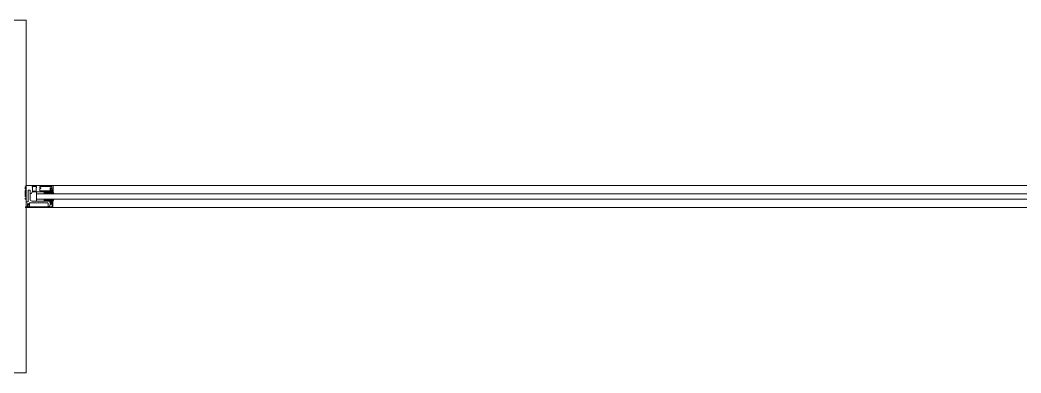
# Model space of a CAD drawing. Extents: x -2749 to 11890, y 0 to 8245.
# Drawn here: x 1826 to 2007.6, y 2913.9 to 2977.9 of the extents above; entities that cross this region are included whole.
import ezdxf

# ---------------------------------------------------------------- set-up
doc = ezdxf.new("R2010")
doc.units = 0
doc.header["$MEASUREMENT"] = 0
for name, color, linetype, lineweight in [('06D', 9, 'Continuous', 9), ('10', 9, 'Continuous', 9), ('14', 9, 'Continuous', 9), ('15', 9, 'Continuous', 9)]:
    doc.layers.add(name, color=color, linetype=linetype, lineweight=lineweight)
pattern_1 = [(45, (2431.60318, 5119.4504), (0.0883883476, -0.0883883476), []), (315, (2431.60318, 5119.4504), (-0.0883883476, -0.0883883476), [])]

msp = doc.modelspace()

# ---------------------------------------------------------------- hatches: boundary and pattern name
at = {"layer": '10'}
h = msp.add_hatch(dxfattribs=at)
h.set_pattern_fill('NET', color=256, angle=495, style=0)
h.set_pattern_definition([(45, (2456.38278, 5125.21348), (0.0883883476, -0.0883883476), []), (315, (2456.38278, 5125.21348), (-0.0883883476, -0.0883883476), [])])
h.paths.add_polyline_path([(1826.88, 2946.95), (1826.88, 2945.88), (1827.06, 2945.88), (1827.06, 2946.95)])
h = msp.add_hatch(dxfattribs=at)
h.set_pattern_fill('NET', color=256, angle=495, style=0)
h.set_pattern_definition(pattern_1)
h.paths.add_polyline_path([(1831.5, 2946.74), (1831.56, 2946.74), (1831.59, 2946.85), (1831.59, 2946.9), (1831.57, 2946.9), (1831.57, 2947.02), (1831.86, 2947.02), (1831.86, 2946.9), (1831.82, 2946.9), (1831.87, 2946.74), (1831.95, 2946.75), (1832.13, 2946.38), (1832.02, 2946.38), (1832.02, 2946.43), (1831.86, 2946.62, -0.2599), (1831.78, 2946.38), (1831.53, 2946.38, -0.382682)])
h.paths.add_polyline_path([(1831.74, 2946.62), (1831.55, 2946.62, 2.16717)], flags=16)
h = msp.add_hatch(dxfattribs=at)
h.set_pattern_fill('NET', color=256, angle=495, style=0)
h.set_pattern_definition([(45, (2435.33038, 5127.66952), (0.0883883476, -0.0883883476), []), (315, (2435.33038, 5127.66952), (-0.0883883476, -0.0883883476), [])])
h.paths.add_polyline_path([(1830.33, 2946.7), (1830.33, 2946.38), (1831.37, 2946.38), (1831.37, 2946.7)])
h = msp.add_hatch(dxfattribs=at)
h.set_pattern_fill('NET', color=256, angle=495, style=0)
h.set_pattern_definition([(45, (2435.33038, 5121.16039), (0.0883883476, -0.0883883476), []), (315, (2435.33038, 5121.16039), (-0.0883883476, -0.0883883476), [])])
h.paths.add_polyline_path([(1830.33, 2945.34), (1830.33, 2945.05), (1831.37, 2945.05), (1831.37, 2945.34)])
h = msp.add_hatch(dxfattribs=at)
h.set_pattern_fill('NET', color=256, angle=495, style=0)
h.set_pattern_definition(pattern_1)
h.paths.add_polyline_path([(1831.5, 2944.98), (1831.56, 2944.98), (1831.59, 2944.87), (1831.59, 2944.82), (1831.57, 2944.82), (1831.57, 2944.7), (1831.86, 2944.7), (1831.86, 2944.82), (1831.82, 2944.82), (1831.87, 2944.98), (1831.95, 2944.97), (1832.13, 2945.34), (1832.02, 2945.34), (1832.02, 2945.3), (1831.86, 2945.11, 0.2599), (1831.78, 2945.34), (1831.53, 2945.34, 0.382682)])
h.paths.add_polyline_path([(1831.74, 2945.1), (1831.55, 2945.1, -2.16717)], flags=16)

# ---------------------------------------------------------------- linework, layer by layer
at = {"layer": '06D'}
for p, q in [((2290.95, 2947.86), (1831.96, 2947.86)), ((2294.95, 2943.86), (1831.95, 2943.86))]:
    msp.add_line(p, q, dxfattribs=at)
at = {"layer": '10'}
for points in [[(1827.06, 2944.89), (1827.06, 2945.41), (1826.88, 2945.41), (1826.88, 2945.55), (1827.06, 2945.55), (1827.06, 2947.19), (1826.88, 2947.19), (1826.88, 2947.62), (1827, 2947.62), (1827, 2947.86), (1831.96, 2947.86), (1831.96, 2946.74), (1831.86, 2946.74), (1831.81, 2946.92), (1831.87, 2946.92), (1831.87, 2947.29), (1831.59, 2947.29), (1831.59, 2946.74), (1831.44, 2946.74), (1831.4, 2946.7), (1828.15, 2946.7), (1828.08, 2946.4), (1827.78, 2946.4), (1827.78, 2947.01), (1827.46, 2947.01), (1827.46, 2944.89)], [(1828.91, 2946.84), (1828.23, 2946.84), (1828.23, 2947.54), (1828.16, 2947.58), (1828.16, 2947.66), (1828.96, 2947.66), (1828.96, 2947.53), (1828.91, 2947.47)]]:
    msp.add_lwpolyline(points, close=True, dxfattribs=at)
for points in [[(1827.06, 2946.95), (1826.88, 2946.95), (1826.88, 2945.88)], [(1829.71, 2947.43), (1829.55, 2947.43), (1829.55, 2947.66), (1831.75, 2947.66), (1831.75, 2947.43), (1831.45, 2947.43), (1831.45, 2946.89), (1829.55, 2946.89)], [(1831.59, 2947.02), (1831.86, 2947.02)], [(1831.96, 2946.74), (1832.13, 2946.38)], [(1827.06, 2945.88), (1826.88, 2945.88)], [(1831.8, 2944.02), (1831.8, 2944.47), (1831.48, 2944.47), (1831.48, 2944.76), (1831.4, 2944.76), (1831.5, 2944.98), (1831.56, 2944.98), (1831.59, 2944.87), (1831.59, 2944.82), (1831.57, 2944.82), (1831.57, 2944.58), (1831.86, 2944.58), (1831.86, 2944.82), (1831.82, 2944.82), (1831.87, 2944.98), (1831.95, 2944.97), (1831.95, 2943.86), (1826.99, 2943.86)], [(1828.96, 2946.7), (1828.96, 2945.05)], [(1830.33, 2946.36), (1830.33, 2946.7)], [(1830.33, 2945.36), (1830.33, 2945.05)], [(1831.37, 2946.7), (1831.37, 2946.7), (1831.37, 2946.36)], [(1831.4, 2944.76), (1831.37, 2944.76), (1831.37, 2945.36)], [(1831.86, 2946.62), (1832.02, 2946.43), (1832.02, 2946.38)], [(1831.86, 2945.11), (1832.02, 2945.3), (1832.02, 2945.34)], [(1831.95, 2944.97), (1832.13, 2945.34)], [(1831.57, 2944.7), (1831.86, 2944.7)]]:
    msp.add_lwpolyline(points, dxfattribs=at)
for points in [[(1829.55, 2946.89), (1829.55, 2947.31), (1829.71, 2947.31, 1), (1829.71, 2947.43, -1)], [(1831.37, 2945.05), (1828.11, 2945.05, -0.414214), (1827.78, 2945.38), (1827.78, 2946.4)], [(1831.55, 2946.62), (1831.74, 2946.62, -1)], [(1831.55, 2945.1), (1831.74, 2945.1, 1)], [(1826.99, 2943.86), (1826.99, 2944.01), (1827.33, 2944.01), (1827.33, 2944.49, -1), (1827.53, 2944.49)], [(1827.53, 2944.49, -0.305404), (1827.45, 2944.37, -5.773092)], [(1827.45, 2944.37), (1827.45, 2944.01), (1831.76, 2944.01), (1831.76, 2943.98, 0.561743), (1831.85, 2943.97, 0.595966), (1831.8, 2944.02, -2.204878)], [(1831.05, 2944.18), (1831.05, 2944.63, 0.414214), (1830.95, 2944.74), (1827.7, 2944.74), (1827.7, 2944.01)], [(1831.48, 2944.76), (1831.37, 2944.18, -0.833203), (1831.05, 2944.18, -0.447088)]]:
    msp.add_lwpolyline(points, format="xyb", dxfattribs=at)
for centre, radius, start, end in [((1831.72, 2946.58), 0.273, 143.5711, 234.0262), ((1831.72, 2945.14), 0.273, 125.9738, 216.4289), ((1831.64, 2946.54), 0.125, 139.5402, 40.4598), ((1831.64, 2945.18), 0.125, 319.5402, 220.4598), ((1831.61, 2946.57), 0.253, 305.8742, 11.3324), ((1831.61, 2945.16), 0.253, 348.6676, 54.1258)]:
    msp.add_arc(centre, radius, start, end, dxfattribs=at)
at = {"layer": '14'}
msp.add_lwpolyline([(1787.06, 2913.87), (1827.06, 2913.87), (1827.06, 2977.87), (1787.06, 2977.87)], dxfattribs=at)
at = {"layer": '15'}
for p, q in [((1828.96, 2946.36), (2293.45, 2946.36)), ((2293.45, 2945.36), (1828.96, 2945.36))]:
    msp.add_line(p, q, dxfattribs=at)

doc.saveas('drawing.dxf')
